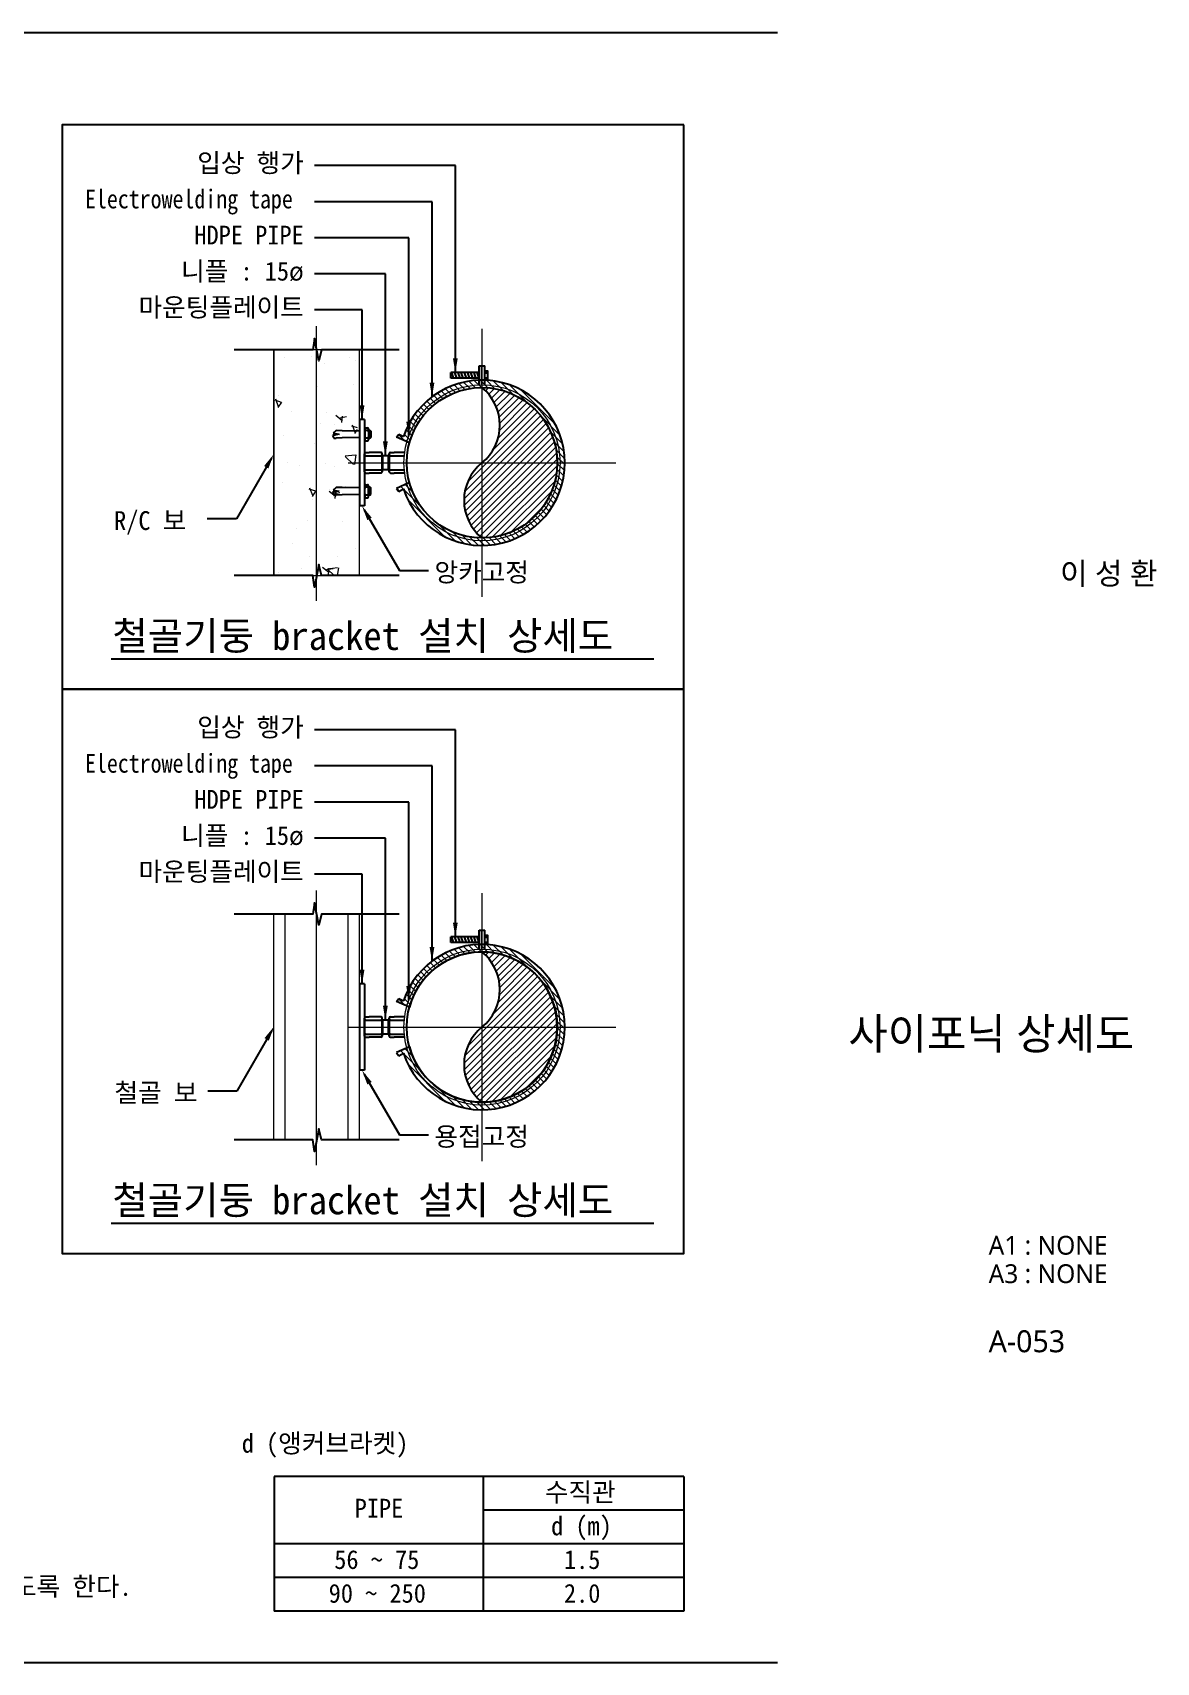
# Model space of a CAD drawing. Header units: millimetres. Extents: x 5104319 to 7084979, y 3076390 to 3633130.
# Drawn here: x 7010151 to 7081862, y 3082790 to 3186830 of the extents above; entities that cross this region are included whole.
import ezdxf
from ezdxf.enums import TextEntityAlignment as Align
from ezdxf.xclip import XClip

# ---------------------------------------------------------------- set-up
doc = ezdxf.new("R2010")
doc.units = ezdxf.units.MM
doc.header["$XCLIPFRAME"] = 2
doc.linetypes.add('CEN', pattern=[8.5, 8, -0.2, 0.1, -0.2])
for name, color, linetype, lineweight in [('A-BORD-TEXT', 3, 'Continuous', 25), ('A-CNTL', 1, 'CEN', 15), ('A-CUTL', 7, 'Continuous', 25), ('A-ELEV-LIN2', 7, 'Continuous', 25), ('A-ELEV-LIN3', 8, 'Continuous', 18), ('A-MKXS-LEAD', 7, 'Continuous', 25), ('A-MKXX-SYMB', 7, 'Continuous', 25), ('A-XXXX-FIN1', 255, 'Continuous', 18), ('A-XXXX-FIN3', 4, 'Continuous', 25), ('A-XXXX-HATC', 8, 'Continuous', 18), ('A-XXXX-NOTE', 3, 'Continuous', 25), ('A-XXXX-TABL', 7, 'Continuous', 25), ('A-XXXX-TXT1', 3, 'Continuous', 25), ('A-XXXX-TXT2', 3, 'Continuous', 25)]:
    doc.layers.add(name, color=color, linetype=linetype, lineweight=lineweight)
doc.layers.add('ARCH', color=8, linetype='Continuous')
doc.layers.add('MAPS', color=7, linetype='Continuous')
doc.styles.add('돋움', font='')
doc.styles.add('돋움체', font='')
doc.styles.add('맑은고딕', font='malgun.ttf')
doc.styles.get('돋움').set_extended_font_data('DotumChe')
doc.styles.get('돋움체').set_extended_font_data('DotumChe')

# ---------------------------------------------------------------- blocks, each defined once
blk = doc.blocks.new('*X75')
at = {"color": 0}
for p, q in [((73734.59, 74971.45), (73733.84, 74972.09)), ((73734.86, 74971.88), (73734.33, 74971.78)), ((73734.57, 74971.23), (73734.64, 74972.01)), ((73725.31, 74970.12), (73724.56, 74969.98)), ((73724.75, 74969.64), (73724.56, 74969.8)), ((73724.73, 74969.41), (73724.8, 74970.19)), ((73730.46, 74970.84), (73730.46, 74970.84)), ((73732.29, 74970.59), (73732.29, 74970.59)), ((73724.91, 74967.26), (73724.91, 74967.26)), ((73725.27, 74969.22), (73725.27, 74969.22)), ((73728.1, 74968.86), (73728.1, 74968.86)), ((73729.42, 74967.45), (73729.42, 74967.45)), ((73729.26, 74967.1), (73729.26, 74967.1)), ((73733.26, 74965.42), (73733.26, 74965.42)), ((73733.62, 74966.94), (73733.62, 74966.94)), ((73728.75, 74963.91), (73728.75, 74963.91)), ((73730.16, 74963.86), (73730.16, 74963.86)), ((73724.98, 74962.23), (73724.98, 74962.23)), ((73730.74, 74962.77), (73729.95, 74963.03)), ((73730.37, 74962.23), (73730.02, 74963.15)), ((73730.33, 74962.12), (73730.77, 74962.77)), ((73733.77, 74962.07), (73733.02, 74962.7)), ((73734.33, 74962.55), (73733.51, 74962.4)), ((73733.6, 74962.96), (73733.6, 74962.96)), ((73733.75, 74961.84), (73733.82, 74962.63)), ((73725.89, 74960.46), (73725.89, 74960.46)), ((73729.18, 74960.64), (73729.18, 74960.64)), ((73730.24, 74960.3), (73730.24, 74960.3)), ((73730.73, 74959.82), (73730.73, 74959.82)), ((73733.91, 74960.47), (73733.91, 74960.47)), ((73734.6, 74960.15), (73734.6, 74960.15)), ((73734.34, 74957.19), (73734.34, 74957.19)), ((73724.68, 74955.25), (73724.68, 74955.25)), ((73725.47, 74954.96), (73724.68, 74955.23)), ((73725.1, 74954.43), (73724.75, 74955.34)), ((73725.11, 74955.82), (73725.11, 74955.82)), ((73729.87, 74956.87), (73729.87, 74956.87)), ((73725.07, 74954.32), (73725.51, 74954.97)), ((73726.72, 74953.86), (73726.72, 74953.86)), ((73731.08, 74953.7), (73731.08, 74953.7)), ((73732.95, 74952.69), (73732.19, 74953.32)), ((73733.51, 74953.17), (73732.69, 74953.02)), ((73732.93, 74952.46), (73733, 74953.24)), ((73730.27, 74952.37), (73730.27, 74952.37)), ((73732.04, 74952.2), (73732.04, 74952.2)), ((73734.86, 74951.81), (73734.16, 74952.04)), ((73734.59, 74951.24), (73734.23, 74952.16)), ((73734.55, 74951.13), (73734.86, 74951.59)), ((73725.76, 74950.86), (73725.76, 74950.86)), ((73729.57, 74949.89), (73729.57, 74949.89)), ((73726.19, 74947.59), (73726.19, 74947.59)), ((73727.65, 74947.14), (73727.65, 74947.14)), ((73730.92, 74947.42), (73730.92, 74947.42)), ((73734.56, 74948.45), (73733.32, 74948.3)), ((73734.38, 74947.27), (73733.32, 74948.29)), ((73734.52, 74947.29), (73734.7, 74948.46)), ((73725.54, 74945.11), (73725.54, 74945.11)), ((73732, 74946.98), (73732, 74946.98)), ((73729.69, 74943.97), (73728.9, 74944.24)), ((73729.32, 74943.44), (73728.97, 74944.35)), ((73729.29, 74943.33), (73729.72, 74943.98)), ((73731.35, 74944.15), (73731.35, 74944.15)), ((73732.13, 74943.31), (73731.37, 74943.94)), ((73732.68, 74943.79), (73731.86, 74943.63)), ((73732.11, 74943.08), (73732.18, 74943.86)), ((73733.35, 74944.57), (73733.35, 74944.57)), ((73729.28, 74942.91), (73729.28, 74942.91)), ((73727.28, 74939.33), (73727.28, 74939.33)), ((73728.63, 74940.35), (73728.63, 74940.35)), ((73732.98, 74940.19), (73732.98, 74940.19)), ((73726.85, 74937.48), (73726.85, 74937.48)), ((73728.98, 74935.93), (73728.98, 74935.93)), ((73732.44, 74935.89), (73732.44, 74935.89)), ((73734.66, 74936.94), (73734.66, 74936.94)), ((73725.11, 74933.9), (73725.11, 74933.9)), ((73727.93, 74934.37), (73727.93, 74934.37)), ((73729.46, 74933.74), (73729.46, 74933.74)), ((73731.3, 74933.93), (73730.55, 74934.56)), ((73731.86, 74934.4), (73731.04, 74934.25)), ((73732.4, 74934.49), (73731.15, 74934.34)), ((73732.21, 74933.31), (73731.15, 74934.33)), ((73731.29, 74933.7), (73731.36, 74934.48)), ((73732.35, 74933.33), (73732.54, 74934.5)), ((73733.91, 74932.98), (73733.12, 74933.25)), ((73733.54, 74932.45), (73733.19, 74933.36)), ((73733.5, 74932.34), (73733.94, 74932.99)), ((73733.82, 74933.58), (73733.82, 74933.58)), ((73728.36, 74931.1), (73728.36, 74931.1)), ((73728.16, 74929.85), (73728.16, 74929.85)), ((73733.09, 74930.93), (73733.09, 74930.93)), ((73726.03, 74927.18), (73726.03, 74927.18)), ((73728.69, 74928.94), (73728.69, 74928.94)), ((73730.38, 74927.02), (73730.38, 74927.02)), ((73733.52, 74927.66), (73733.52, 74927.66)), ((73728.64, 74925.17), (73727.85, 74925.44)), ((73728.27, 74924.64), (73727.92, 74925.55)), ((73728.24, 74924.53), (73728.68, 74925.18)), ((73730.48, 74924.55), (73729.73, 74925.18)), ((73731.04, 74925.02), (73730.22, 74924.87)), ((73730.47, 74924.32), (73730.54, 74925.1)), ((73734.74, 74926.87), (73734.74, 74926.87)), ((73729.45, 74922.84), (73729.45, 74922.84)), ((73729.47, 74922.22), (73729.47, 74922.22))]:
    blk.add_line(p, q, dxfattribs=at)
blk = doc.blocks.new('A$C252D65FD')
at = {"layer": 'MAPS'}
blk.add_solid([(226, 38), (226, -38), (0, 0)], dxfattribs=at)
blk = doc.blocks.new('A$C726F1ADA')
at = {"layer": 'ARCH', "xscale": -1, "rotation": 269.9999746716546}
blk.add_blockref('A$C252D65FD', (0, 0), dxfattribs=at)

msp = doc.modelspace()

# ---------------------------------------------------------------- hatches: boundary and pattern name
at = {"layer": 'A-XXXX-HATC'}
h = msp.add_hatch(dxfattribs=at)
h.set_pattern_fill('ANSI31', color=256, scale=88.001891, angle=-90)
h.set_pattern_definition([(315, (21533480.87, 391275403.92), (197.56987973, 197.56987973), [])])
h.paths.add_polyline_path([(7034196.5, 3158100.3), (7033372, 3157736.2), (7033511.5, 3157540.6), (7033817.9, 3157695.7, 6.15495996), (7033817.4, 3161038.9), (7033514.6, 3161192.2), (7033375.2, 3160996.8), (7034196.1, 3160634.5, -7.44224792)])
h = msp.add_hatch(dxfattribs=at)
h.set_pattern_fill('ANSI31', color=256, scale=88.001891, angle=-90)
h.set_pattern_definition([(315, (21533480.87, 391239380.18), (197.56987973, 197.56987973), [])])
h.paths.add_polyline_path([(7034196.5, 3122076.6), (7033372, 3121712.5), (7033511.5, 3121516.9), (7033817.9, 3121672, 6.15495996), (7033817.4, 3125015.2), (7033514.6, 3125168.5), (7033375.2, 3124973.1), (7034196.1, 3124610.7, -7.44224792)])

# ---------------------------------------------------------------- linework, layer by layer
at = {"layer": 'A-CNTL'}
for p, q in [((7028276.7, 3150546), (7028276.7, 3168083.8)), ((7038826.2, 3167916.8), (7038826.2, 3150819.3)), ((7030277.4, 3159368), (7047375, 3159368)), ((7028276.7, 3114522.2), (7028276.7, 3132060)), ((7038826.2, 3131893.1), (7038826.2, 3114795.5)), ((7030277.4, 3123344.3), (7047375, 3123344.3))]:
    msp.add_line(p, q, dxfattribs=at)
at = {"layer": 'A-CUTL'}
for points in [[(7033538.7, 3166571.4), (7028590.7, 3166571.4), (7028414.1, 3165867.2), (7028139.4, 3167299.6), (7028041.3, 3166571.4), (7023014.8, 3166571.4)], [(7033538.7, 3152164.7), (7028590.7, 3152164.7), (7028414.1, 3152868.9), (7028139.4, 3151436.5), (7028041.3, 3152164.7), (7023014.8, 3152164.7)], [(7033538.7, 3130547.7), (7028590.7, 3130547.7), (7028414.1, 3129843.5), (7028139.4, 3131275.9), (7028041.3, 3130547.7), (7023014.8, 3130547.7)], [(7033538.7, 3116140.8), (7028590.7, 3116140.8), (7028414.1, 3116845.1), (7028139.4, 3115412.7), (7028041.3, 3116140.8), (7023014.8, 3116140.8)]]:
    msp.add_lwpolyline(points, dxfattribs=at)
at = {"layer": 'A-ELEV-LIN2'}
for p, q in [((7038646.2, 3165128.2), (7036846.1, 3165128.2)), ((7036846.1, 3164768.2), (7036846.1, 3165128.2)), ((7037016.7, 3164768.2), (7036895.8, 3165128.2)), ((7037220.4, 3164768.2), (7037099.4, 3165128.2)), ((7037424.1, 3164768.2), (7037303.1, 3165128.2)), ((7037627.7, 3164768.2), (7037506.8, 3165128.2)), ((7037831.4, 3164768.2), (7037710.5, 3165128.2)), ((7038035.1, 3164768.2), (7037914.2, 3165128.2)), ((7038238.8, 3164768.2), (7038117.9, 3165128.2)), ((7038442.5, 3164768.2), (7038321.6, 3165128.2)), ((7038646.2, 3164768.2), (7038525.2, 3165128.2)), ((7038646.2, 3164348.2), (7038646.2, 3165548.2)), ((7038646.2, 3165548.2), (7039006.2, 3165548.2)), ((7038826.2, 3164348.2), (7038826.2, 3165548.2)), ((7039006.2, 3164348.2), (7039006.2, 3165548.2)), ((7039006.2, 3165107.1), (7039186.2, 3165107.1)), ((7038646.2, 3164768.2), (7036846.1, 3164768.2)), ((7038833.1, 3164162.5), (7038838.8, 3164168.1)), ((7039006.2, 3164789.2), (7039186.2, 3164789.2)), ((7031328.4, 3162122.8), (7031015.1, 3162122.8)), ((7031015.1, 3162122.8), (7031015.1, 3156613.3)), ((7031328.4, 3162122.8), (7031328.4, 3156613.3)), ((7029705.4, 3161186.7), (7029288.1, 3161113.1)), ((7029288.1, 3161113.1), (7029369.5, 3160938.6)), ((7029511.9, 3161431.3), (7029333, 3161252.4)), ((7029333, 3161252.4), (7029705.4, 3161186.7)), ((7029369.5, 3160938.6), (7029511.9, 3160938.6)), ((7029903.4, 3161415.9), (7029511.9, 3161431.3)), ((7029903.4, 3160953.9), (7029511.9, 3160938.6)), ((7031015.1, 3161393.8), (7029903.4, 3161415.9)), ((7031015.1, 3160976.1), (7029903.4, 3160953.9)), ((7031347.7, 3161433.7), (7031328.4, 3161433.7)), ((7031347.7, 3161393.8), (7031328.4, 3161393.8)), ((7031347.7, 3160972.4), (7031328.4, 3160972.4)), ((7031347.7, 3160932.5), (7031328.4, 3160932.5)), ((7031347.7, 3161433.7), (7031347.7, 3161538.9)), ((7031576.6, 3161433.7), (7031347.7, 3161433.7)), ((7031347.7, 3161433.7), (7031347.7, 3160932.5)), ((7031576.6, 3160932.5), (7031347.7, 3160932.5)), ((7031347.7, 3160932.5), (7031347.7, 3160827.2)), ((7031410.3, 3161601.6), (7031513.9, 3161601.6)), ((7031410.3, 3160764.6), (7031513.9, 3160764.6)), ((7031576.6, 3161538.9), (7031576.6, 3161433.7)), ((7031681.5, 3161433.7), (7031576.6, 3161433.7)), ((7031576.6, 3161433.7), (7031576.6, 3160932.5)), ((7031741.6, 3161393.8), (7031576.6, 3161393.8)), ((7031741.6, 3160972.4), (7031576.6, 3160972.4)), ((7031681.5, 3160932.5), (7031576.6, 3160932.5)), ((7031576.6, 3160932.5), (7031576.6, 3160827.2)), ((7031681.5, 3161433.7), (7031741.6, 3161393.8)), ((7031681.5, 3161433.7), (7031681.5, 3160932.5)), ((7031681.5, 3160932.5), (7031741.6, 3160972.4)), ((7031741.6, 3161393.8), (7031741.6, 3160972.4)), ((7031328.4, 3159818.1), (7031328.4, 3159944.4)), ((7031328.4, 3158803.3), (7031328.4, 3159932.8)), ((7031328.4, 3158918), (7031328.4, 3159818.1)), ((7031403.6, 3160019.5), (7031636.1, 3160019.5)), ((7031403.7, 3159818.3), (7032386.8, 3159818.3)), ((7032386.9, 3160019.5), (7031636.1, 3160019.5)), ((7032462.1, 3159818.1), (7032462.1, 3159944.4)), ((7032462.1, 3159743.2), (7032484.4, 3159818.4)), ((7032462.1, 3158918), (7032462.1, 3159818.1)), ((7032484.4, 3159818.4), (7032484.4, 3158918.3)), ((7032836.4, 3159818.4), (7032484.4, 3159818.4)), ((7032836.4, 3159818.4), (7032836.4, 3158918.3)), ((7032837, 3159818.5), (7032849.2, 3159757.7)), ((7032868.1, 3159757.7), (7032907.5, 3159818.4)), ((7032907.5, 3159818.1), (7032907.5, 3159944.4)), ((7032907.5, 3158803.3), (7032907.5, 3159932.8)), ((7032907.5, 3159818.4), (7032907.5, 3158918.3)), ((7032907.5, 3158918), (7032907.5, 3159818.1)), ((7032982.7, 3160019.5), (7033215.2, 3160019.5)), ((7032982.8, 3159818.3), (7033866.5, 3159818.3)), ((7033888.9, 3160019.5), (7033215.2, 3160019.5)), ((7031328.4, 3158791.7), (7031328.4, 3158918)), ((7031403.6, 3158716.6), (7031636.1, 3158716.6)), ((7031403.7, 3158917.8), (7032386.8, 3158917.8)), ((7032386.9, 3158716.6), (7031636.1, 3158716.6)), ((7032462.1, 3159503.9), (7032462.1, 3158903.6)), ((7032462.1, 3158993.5), (7032484.4, 3158918.3)), ((7032462.1, 3158918), (7032462.1, 3158791.7)), ((7032836.4, 3158918.3), (7032484.4, 3158918.3)), ((7032836.4, 3158918.3), (7032849.2, 3158979)), ((7032868.1, 3158979), (7032907.5, 3158918.3)), ((7032907.5, 3158791.7), (7032907.5, 3158918)), ((7032982.7, 3158716.6), (7033215.2, 3158716.6)), ((7032982.8, 3158917.8), (7033866.5, 3158917.8)), ((7033888.9, 3158716.6), (7033215.2, 3158716.6)), ((7029511.9, 3157801.2), (7029333, 3157622.3)), ((7029333, 3157622.3), (7029705.4, 3157556.6)), ((7029903.4, 3157785.9), (7029511.9, 3157801.2)), ((7031015.1, 3157763.7), (7029903.4, 3157785.9)), ((7031347.7, 3157803.6), (7031328.4, 3157803.6)), ((7031347.7, 3157763.7), (7031328.4, 3157763.7)), ((7031347.7, 3157803.6), (7031347.7, 3157908.9)), ((7031347.7, 3157302.4), (7031347.7, 3157803.6)), ((7031576.6, 3157803.6), (7031347.7, 3157803.6)), ((7031410.3, 3157971.5), (7031513.9, 3157971.5)), ((7031576.6, 3157803.6), (7031576.6, 3157908.9)), ((7031576.6, 3157302.4), (7031576.6, 3157803.6)), ((7031681.5, 3157803.6), (7031576.6, 3157803.6)), ((7031741.6, 3157763.7), (7031576.6, 3157763.7)), ((7031681.5, 3157302.4), (7031681.5, 3157803.6)), ((7031681.5, 3157803.6), (7031741.6, 3157763.7)), ((7031741.6, 3157342.3), (7031741.6, 3157763.7)), ((7029705.4, 3157556.6), (7029288.1, 3157483.1)), ((7029288.1, 3157483.1), (7029369.5, 3157308.5)), ((7029369.5, 3157308.5), (7029511.9, 3157308.5)), ((7029903.4, 3157323.9), (7029511.9, 3157308.5)), ((7031015.1, 3157346), (7029903.4, 3157323.9)), ((7031328.4, 3156613.3), (7031015.1, 3156613.3)), ((7031347.7, 3157342.3), (7031328.4, 3157342.3)), ((7031347.7, 3157302.4), (7031328.4, 3157302.4)), ((7031347.7, 3157302.4), (7031347.7, 3157197.2)), ((7031576.6, 3157302.4), (7031347.7, 3157302.4)), ((7031410.3, 3157134.5), (7031513.9, 3157134.5)), ((7031741.6, 3157342.3), (7031576.6, 3157342.3)), ((7031576.6, 3157197.2), (7031576.6, 3157302.4)), ((7031681.5, 3157302.4), (7031576.6, 3157302.4)), ((7031681.5, 3157302.4), (7031741.6, 3157342.3)), ((7038646.2, 3128324.4), (7038646.2, 3129524.4)), ((7038646.2, 3129524.4), (7039006.2, 3129524.4)), ((7038826.2, 3128324.4), (7038826.2, 3129524.4)), ((7039006.2, 3128324.4), (7039006.2, 3129524.4)), ((7038646.2, 3129104.4), (7036846.1, 3129104.4)), ((7036846.1, 3128744.4), (7036846.1, 3129104.4)), ((7038646.2, 3128744.4), (7036846.1, 3128744.4)), ((7037016.7, 3128744.4), (7036895.8, 3129104.4)), ((7037220.4, 3128744.4), (7037099.4, 3129104.4)), ((7037424.1, 3128744.4), (7037303.1, 3129104.4)), ((7037627.7, 3128744.4), (7037506.8, 3129104.4)), ((7037831.4, 3128744.4), (7037710.5, 3129104.4)), ((7038035.1, 3128744.4), (7037914.2, 3129104.4)), ((7038238.8, 3128744.4), (7038117.9, 3129104.4)), ((7038442.5, 3128744.4), (7038321.6, 3129104.4)), ((7038646.2, 3128744.4), (7038525.2, 3129104.4)), ((7039006.2, 3129083.4), (7039186.2, 3129083.4)), ((7039006.2, 3128765.5), (7039186.2, 3128765.5)), ((7038833.1, 3128138.8), (7038838.8, 3128144.4)), ((7031328.4, 3126099), (7031015.1, 3126099)), ((7031015.1, 3126099), (7031015.1, 3120589.6)), ((7031328.4, 3126099), (7031328.4, 3120589.6)), ((7031328.4, 3123794.3), (7031328.4, 3123920.6)), ((7031328.4, 3122779.5), (7031328.4, 3123909.1)), ((7031328.4, 3122894.3), (7031328.4, 3123794.3)), ((7031403.6, 3123995.8), (7031636.1, 3123995.8)), ((7031403.7, 3123794.5), (7032386.8, 3123794.5)), ((7032386.9, 3123995.8), (7031636.1, 3123995.8)), ((7032462.1, 3123794.3), (7032462.1, 3123920.6)), ((7032462.1, 3123719.4), (7032484.4, 3123794.6)), ((7032462.1, 3122894.3), (7032462.1, 3123794.3)), ((7032462.1, 3123480.2), (7032462.1, 3122879.8)), ((7032484.4, 3123794.6), (7032484.4, 3122894.6)), ((7032836.4, 3123794.6), (7032484.4, 3123794.6)), ((7032836.4, 3123794.6), (7032836.4, 3122894.6)), ((7032837, 3123794.7), (7032849.2, 3123734)), ((7032868.1, 3123734), (7032907.5, 3123794.6)), ((7032907.5, 3123794.3), (7032907.5, 3123920.6)), ((7032907.5, 3122779.5), (7032907.5, 3123909.1)), ((7032907.5, 3123794.6), (7032907.5, 3122894.6)), ((7032907.5, 3122894.3), (7032907.5, 3123794.3)), ((7032982.7, 3123995.8), (7033215.2, 3123995.8)), ((7032982.8, 3123794.5), (7033866.5, 3123794.5)), ((7033888.9, 3123995.8), (7033215.2, 3123995.8)), ((7031328.4, 3122768), (7031328.4, 3122894.3)), ((7031403.6, 3122692.8), (7031636.1, 3122692.8)), ((7031403.7, 3122894.1), (7032386.8, 3122894.1)), ((7032386.9, 3122692.8), (7031636.1, 3122692.8)), ((7032462.1, 3122969.8), (7032484.4, 3122894.6)), ((7032462.1, 3122894.3), (7032462.1, 3122768)), ((7032836.4, 3122894.6), (7032484.4, 3122894.6)), ((7032836.4, 3122894.6), (7032849.2, 3122955.2)), ((7032868.1, 3122955.2), (7032907.5, 3122894.6)), ((7032907.5, 3122768), (7032907.5, 3122894.3)), ((7032982.7, 3122692.8), (7033215.2, 3122692.8)), ((7032982.8, 3122894.1), (7033866.5, 3122894.1)), ((7033888.9, 3122692.8), (7033215.2, 3122692.8)), ((7031328.4, 3120589.6), (7031015.1, 3120589.6))]:
    msp.add_line(p, q, dxfattribs=at)
for points in [[(7039006.2, 3164648.2), (7039006.2, 3165248.2), (7039186.2, 3165248.2), (7039186.2, 3164648.2)], [(7039006.2, 3128624.4), (7039006.2, 3129224.4), (7039186.2, 3129224.4), (7039186.2, 3128624.4)]]:
    msp.add_lwpolyline(points, close=True, dxfattribs=at)
for points in [[(7029466.1, 3161234.1, 0), (7029466.1, 3161234.1, 0), (7029466.1, 3161234.1, 0), (7029466.1, 3161234.1, 0), (7029466.1, 3161234.1, 0), (7029466.1, 3161234.1, 0), (7029466.1, 3161234.1, 0), (7029466.1, 3161234.1, 0), (7029445.9, 3161234.1, 0), (7029445.9, 3161234.1, 0), (7029445.9, 3161234.1, 0), (7029445.9, 3161234.1, 0), (7029445.9, 3161234.1, 0), (7029445.9, 3161234.1, 0), (7029445.9, 3161234.1, 0), (7029445.9, 3161234.1, 0), (7029445.9, 3161234.1, 0), (7029445.9, 3161234.1, 0), (7029445.9, 3161234.1, 0), (7029445.9, 3161234.1, 0), (7029445.9, 3161234.1, 0), (7029445.9, 3161234.1, 0), (7029445.9, 3161234.1, 0), (7029445.9, 3161234.1, 0), (7029445.9, 3161234.1, 0), (7029445.9, 3161234.1, 0), (7029445.9, 3161234.1, 0), (7029445.9, 3161234.1, 0), (7029445.9, 3161234.1, 0), (7029445.9, 3161234.1, 0), (7029445.9, 3161234.1, 0), (7029445.9, 3161234.1, 0), (7029445.9, 3161234.1, 0), (7029445.9, 3161234.1, 0), (7029425.6, 3161234.1, 0), (7029425.6, 3161234.1, 0), (7029425.6, 3161234.1, 0), (7029425.6, 3161234.1, 0), (7029425.6, 3161234.1, 0), (7029425.6, 3161234.1, 0), (7029425.6, 3161234.1, 0), (7029425.6, 3161234.1, 0), (7029425.6, 3161234.1, 0), (7029425.6, 3161234.1, 0), (7029425.6, 3161234.1, 0), (7029425.6, 3161213.9, 0), (7029425.6, 3161213.9, 0), (7029425.6, 3161213.9, 0), (7029425.6, 3161213.9, 0), (7029425.6, 3161213.9, 0), (7029425.6, 3161213.9, 0), (7029425.6, 3161213.9, 0), (7029425.6, 3161213.9, 0), (7029425.6, 3161213.9, 0), (7029425.6, 3161213.9, 0), (7029425.6, 3161213.9, 0), (7029425.6, 3161213.9, 0), (7029425.6, 3161213.9, 0), (7029425.6, 3161213.9, 0), (7029425.6, 3161213.9, 0), (7029425.6, 3161213.9, 0), (7029425.6, 3161213.9, 0), (7029425.6, 3161213.9, 0), (7029425.6, 3161213.9, 0), (7029425.6, 3161213.9, 0), (7029425.6, 3161213.9, 0), (7029425.6, 3161213.9, 0), (7029425.6, 3161213.9, 0), (7029425.6, 3161213.9, 0), (7029425.6, 3161213.9, 0), (7029405.3, 3161213.9, 0), (7029405.3, 3161213.9, 0), (7029405.3, 3161213.9, 0), (7029405.3, 3161213.9, 0), (7029405.3, 3161213.9, 0), (7029405.3, 3161213.9, 0), (7029405.3, 3161193.6, 0), (7029405.3, 3161193.6, 0), (7029405.3, 3161193.6, 0), (7029405.3, 3161193.6, 0), (7029405.3, 3161193.6, 0), (7029405.3, 3161193.6, 0), (7029405.3, 3161193.6, 0), (7029405.3, 3161193.6, 0), (7029405.3, 3161193.6, 0), (7029405.3, 3161193.6, 0), (7029405.3, 3161193.6, 0), (7029405.3, 3161193.6, 0), (7029405.3, 3161193.6, 0), (7029405.3, 3161193.6, 0), (7029405.3, 3161193.6, 0), (7029405.3, 3161193.6, 0), (7029405.3, 3161193.6, 0), (7029405.3, 3161193.6, 0), (7029405.3, 3161193.6, 0), (7029405.3, 3161193.6, 0), (7029405.3, 3161193.6, 0), (7029405.3, 3161193.6, 0), (7029405.3, 3161193.6, 0), (7029405.3, 3161193.6, 0), (7029405.3, 3161173.3, 0), (7029405.3, 3161173.3, 0), (7029405.3, 3161173.3, 0), (7029405.3, 3161173.3, 0), (7029405.3, 3161173.3, 0), (7029405.3, 3161173.3, 0), (7029405.3, 3161173.3, 0), (7029405.3, 3161173.3, 0), (7029405.3, 3161173.3, 0), (7029405.3, 3161173.3, 0), (7029405.3, 3161173.3, 0), (7029405.3, 3161173.3, 0), (7029405.3, 3161173.3, 0), (7029405.3, 3161173.3, 0), (7029405.3, 3161173.3, 0), (7029405.3, 3161173.3, 0), (7029405.3, 3161173.3, 0), (7029405.3, 3161173.3, 0), (7029405.3, 3161173.3, 0), (7029425.6, 3161173.3, 0), (7029425.6, 3161173.3, 0), (7029425.6, 3161173.3, 0), (7029425.6, 3161173.3, 0), (7029425.6, 3161173.3, 0), (7029425.6, 3161173.3, 0), (7029425.6, 3161153, 0), (7029425.6, 3161153, 0), (7029425.6, 3161153, 0), (7029425.6, 3161153, 0), (7029425.6, 3161153, 0), (7029425.6, 3161153, 0), (7029425.6, 3161153, 0), (7029425.6, 3161153, 0), (7029425.6, 3161153, 0), (7029425.6, 3161153, 0), (7029425.6, 3161153, 0), (7029425.6, 3161153, 0), (7029425.6, 3161153, 0), (7029425.6, 3161153, 0), (7029425.6, 3161153, 0), (7029425.6, 3161153, 0), (7029425.6, 3161153, 0), (7029425.6, 3161153, 0), (7029425.6, 3161153, 0), (7029425.6, 3161153, 0), (7029425.6, 3161153, 0), (7029425.6, 3161153, 0), (7029425.6, 3161153, 0), (7029425.6, 3161153, 0), (7029425.6, 3161153, 0), (7029425.6, 3161153, 0), (7029425.6, 3161153, 0), (7029425.6, 3161153, 0), (7029425.6, 3161153, 0), (7029445.9, 3161153, 0), (7029445.9, 3161153, 0), (7029445.9, 3161153, 0), (7029445.9, 3161153, 0), (7029445.9, 3161153, 0), (7029445.9, 3161153, 0), (7029445.9, 3161153, 0), (7029445.9, 3161153, 0), (7029445.9, 3161153, 0), (7029445.9, 3161153, 0), (7029445.9, 3161153, 0), (7029445.9, 3161153, 0), (7029445.9, 3161153, 0), (7029445.9, 3161153, 0), (7029445.9, 3161153, 0), (7029445.9, 3161153, 0), (7029445.9, 3161153, 0), (7029445.9, 3161153, 0), (7029445.9, 3161153, 0), (7029445.9, 3161153, 0), (7029445.9, 3161153, 0), (7029445.9, 3161153, 0), (7029445.9, 3161153, 0), (7029445.9, 3161153, 0), (7029445.9, 3161153, 0), (7029445.9, 3161153, 0), (7029466.1, 3161153, 0), (7029466.1, 3161153, 0), (7029466.1, 3161153, 0), (7029466.1, 3161153, 0), (7029466.1, 3161153, 0), (7029466.1, 3161153, 0), (7029466.1, 3161153, 0), (7029466.1, 3161153, 0), (7029466.1, 3161153, 0), (7029466.1, 3161153, 0), (7029466.1, 3161153, 0), (7029466.1, 3161153, 0)], [(7029466.1, 3157593.8, 0), (7029466.1, 3157593.8, 0), (7029466.1, 3157593.8, 0), (7029466.1, 3157593.8, 0), (7029466.1, 3157593.8, 0), (7029466.1, 3157593.8, 0), (7029466.1, 3157593.8, 0), (7029466.1, 3157593.8, 0), (7029445.9, 3157593.8, 0), (7029445.9, 3157593.8, 0), (7029445.9, 3157593.8, 0), (7029445.9, 3157593.8, 0), (7029445.9, 3157593.8, 0), (7029445.9, 3157593.8, 0), (7029445.9, 3157593.8, 0), (7029445.9, 3157593.8, 0), (7029445.9, 3157593.8, 0), (7029445.9, 3157593.8, 0), (7029445.9, 3157593.8, 0), (7029445.9, 3157593.8, 0), (7029445.9, 3157593.8, 0), (7029445.9, 3157593.8, 0), (7029445.9, 3157593.8, 0), (7029445.9, 3157593.8, 0), (7029445.9, 3157593.8, 0), (7029445.9, 3157593.8, 0), (7029445.9, 3157593.8, 0), (7029445.9, 3157593.8, 0), (7029445.9, 3157593.8, 0), (7029445.9, 3157593.8, 0), (7029445.9, 3157593.8, 0), (7029445.9, 3157593.8, 0), (7029445.9, 3157593.8, 0), (7029445.9, 3157593.8, 0), (7029425.6, 3157593.8, 0), (7029425.6, 3157593.8, 0), (7029425.6, 3157593.8, 0), (7029425.6, 3157593.8, 0), (7029425.6, 3157593.8, 0), (7029425.6, 3157593.8, 0), (7029425.6, 3157593.8, 0), (7029425.6, 3157593.8, 0), (7029425.6, 3157593.8, 0), (7029425.6, 3157593.8, 0), (7029425.6, 3157593.8, 0), (7029425.6, 3157593.8, 0), (7029425.6, 3157593.8, 0), (7029425.6, 3157593.8, 0), (7029425.6, 3157593.8, 0), (7029425.6, 3157593.8, 0), (7029425.6, 3157593.8, 0), (7029425.6, 3157593.8, 0), (7029425.6, 3157593.8, 0), (7029425.6, 3157593.8, 0), (7029425.6, 3157593.8, 0), (7029425.6, 3157593.8, 0), (7029425.6, 3157593.8, 0), (7029425.6, 3157593.8, 0), (7029425.6, 3157593.8, 0), (7029425.6, 3157593.8, 0), (7029425.6, 3157593.8, 0), (7029425.6, 3157593.8, 0), (7029425.6, 3157593.8, 0), (7029425.6, 3157573.5, 0), (7029425.6, 3157573.5, 0), (7029425.6, 3157573.5, 0), (7029425.6, 3157573.5, 0), (7029425.6, 3157573.5, 0), (7029425.6, 3157573.5, 0), (7029425.6, 3157573.5, 0), (7029405.3, 3157573.5, 0), (7029405.3, 3157573.5, 0), (7029405.3, 3157573.5, 0), (7029405.3, 3157573.5, 0), (7029405.3, 3157573.5, 0), (7029405.3, 3157573.5, 0), (7029405.3, 3157573.5, 0), (7029405.3, 3157573.5, 0), (7029405.3, 3157573.5, 0), (7029405.3, 3157573.5, 0), (7029405.3, 3157573.5, 0), (7029405.3, 3157573.5, 0), (7029405.3, 3157573.5, 0), (7029405.3, 3157573.5, 0), (7029405.3, 3157573.5, 0), (7029405.3, 3157573.5, 0), (7029405.3, 3157573.5, 0), (7029405.3, 3157573.5, 0), (7029405.3, 3157553.2, 0), (7029405.3, 3157553.2, 0), (7029405.3, 3157553.2, 0), (7029405.3, 3157553.2, 0), (7029405.3, 3157553.2, 0), (7029405.3, 3157553.2, 0), (7029405.3, 3157553.2, 0), (7029405.3, 3157553.2, 0), (7029405.3, 3157553.2, 0), (7029405.3, 3157553.2, 0), (7029405.3, 3157553.2, 0), (7029405.3, 3157553.2, 0), (7029405.3, 3157553.2, 0), (7029405.3, 3157553.2, 0), (7029405.3, 3157553.2, 0), (7029405.3, 3157553.2, 0), (7029405.3, 3157553.2, 0), (7029405.3, 3157553.2, 0), (7029405.3, 3157553.2, 0), (7029405.3, 3157553.2, 0), (7029405.3, 3157553.2, 0), (7029405.3, 3157553.2, 0), (7029405.3, 3157553.2, 0), (7029405.3, 3157553.2, 0), (7029405.3, 3157532.9, 0), (7029405.3, 3157532.9, 0), (7029405.3, 3157532.9, 0), (7029405.3, 3157532.9, 0), (7029405.3, 3157532.9, 0), (7029405.3, 3157532.9, 0), (7029405.3, 3157532.9, 0), (7029425.6, 3157532.9, 0), (7029425.6, 3157532.9, 0), (7029425.6, 3157532.9, 0), (7029425.6, 3157532.9, 0), (7029425.6, 3157532.9, 0), (7029425.6, 3157532.9, 0), (7029425.6, 3157532.9, 0), (7029425.6, 3157532.9, 0), (7029425.6, 3157532.9, 0), (7029425.6, 3157532.9, 0), (7029425.6, 3157532.9, 0), (7029425.6, 3157532.9, 0), (7029425.6, 3157532.9, 0), (7029425.6, 3157532.9, 0), (7029425.6, 3157532.9, 0), (7029425.6, 3157532.9, 0), (7029425.6, 3157532.9, 0), (7029425.6, 3157532.9, 0), (7029425.6, 3157532.9, 0), (7029425.6, 3157532.9, 0), (7029425.6, 3157532.9, 0), (7029425.6, 3157532.9, 0), (7029425.6, 3157532.9, 0), (7029425.6, 3157532.9, 0), (7029425.6, 3157512.7, 0), (7029425.6, 3157512.7, 0), (7029425.6, 3157512.7, 0), (7029425.6, 3157512.7, 0), (7029425.6, 3157512.7, 0), (7029425.6, 3157512.7, 0), (7029425.6, 3157512.7, 0), (7029425.6, 3157512.7, 0), (7029425.6, 3157512.7, 0), (7029425.6, 3157512.7, 0), (7029425.6, 3157512.7, 0), (7029445.9, 3157512.7, 0), (7029445.9, 3157512.7, 0), (7029445.9, 3157512.7, 0), (7029445.9, 3157512.7, 0), (7029445.9, 3157512.7, 0), (7029445.9, 3157512.7, 0), (7029445.9, 3157512.7, 0), (7029445.9, 3157512.7, 0), (7029445.9, 3157512.7, 0), (7029445.9, 3157512.7, 0), (7029445.9, 3157512.7, 0), (7029445.9, 3157512.7, 0), (7029445.9, 3157512.7, 0), (7029445.9, 3157512.7, 0), (7029445.9, 3157512.7, 0), (7029445.9, 3157512.7, 0), (7029445.9, 3157512.7, 0), (7029445.9, 3157512.7, 0), (7029445.9, 3157512.7, 0), (7029445.9, 3157512.7, 0), (7029445.9, 3157512.7, 0), (7029445.9, 3157512.7, 0), (7029445.9, 3157512.7, 0), (7029445.9, 3157512.7, 0), (7029445.9, 3157512.7, 0), (7029445.9, 3157512.7, 0), (7029466.1, 3157512.7, 0), (7029466.1, 3157512.7, 0), (7029466.1, 3157512.7, 0), (7029466.1, 3157512.7, 0), (7029466.1, 3157512.7, 0), (7029466.1, 3157512.7, 0), (7029466.1, 3157512.7, 0), (7029466.1, 3157512.7, 0), (7029466.1, 3157512.7, 0), (7029466.1, 3157512.7, 0), (7029466.1, 3157512.7, 0), (7029466.1, 3157512.7, 0)]]:
    msp.add_polyline3d(points, dxfattribs=at)
for centre, radius, start, end in [((7031410.3, 3161538.9), 62.6, 90, 180), ((7031410.3, 3161496.1), 62.6, 180.061909, 270.061908), ((7031410.3, 3161371.2), 62.6, 89.938092, 179.938091), ((7031410.3, 3160995), 62.6, 180.061909, 270.061908), ((7031410.3, 3160870), 62.6, 89.938092, 179.938091), ((7031410.3, 3160827.2), 62.6, 180, 270), ((7031513.9, 3161538.9), 62.6, 0, 90), ((7031513.9, 3161496.1), 62.6, 269.938092, 359.938091), ((7031513.9, 3161371.2), 62.6, 0.061909, 90.061908), ((7031513.9, 3160995), 62.6, 269.938092, 359.938091), ((7031513.9, 3160870), 62.6, 0.061909, 90.061908), ((7031513.9, 3160827.2), 62.6, 270, 0), ((7031403.6, 3159944.4), 75.2, 90, 180), ((7031403.6, 3159893), 75.2, 180.061909, 270.061908), ((7031403.6, 3159743.1), 75.2, 89.938092, 179.938091), ((7032386.9, 3159893), 75.2, 269.938092, 359.938091), ((7032386.9, 3159743.1), 75.2, 0.061909, 90.061908), ((7032386.9, 3159944.4), 75.2, 0, 90), ((7032858.7, 3159763.9), 11.3, 213.023873, 326.976127), ((7032982.7, 3159944.4), 75.2, 90, 180), ((7032982.7, 3159893), 75.2, 180.061909, 270.061908), ((7032982.7, 3159743.1), 75.2, 89.938092, 179.938091), ((7031403.6, 3158993), 75.2, 180.061909, 270.061908), ((7031403.6, 3158843.1), 75.2, 89.938092, 179.938091), ((7031403.6, 3158791.7), 75.2, 180, 270), ((7032386.9, 3158993), 75.2, 269.938092, 359.938091), ((7032386.9, 3158843.1), 75.2, 0.061909, 90.061908), ((7032386.9, 3158791.7), 75.2, 270, 0), ((7032858.7, 3158972.8), 11.3, 33.023873, 146.976127), ((7032982.7, 3158791.7), 75.2, 180, 270), ((7032982.7, 3158993), 75.2, 180.061909, 270.061908), ((7032982.7, 3158843.1), 75.2, 89.938092, 179.938091), ((7031410.3, 3157908.9), 62.6, 90, 180), ((7031410.3, 3157866.1), 62.6, 180.061909, 270.061908), ((7031410.3, 3157741.1), 62.6, 89.938092, 179.938091), ((7031513.9, 3157908.9), 62.6, 0, 90), ((7031513.9, 3157866.1), 62.6, 269.938092, 359.938091), ((7031513.9, 3157741.1), 62.6, 0.061909, 90.061908), ((7031410.3, 3157364.9), 62.6, 180.061909, 270.061908), ((7031410.3, 3157240), 62.6, 89.938092, 179.938091), ((7031410.3, 3157197.2), 62.6, 180, 270), ((7031513.9, 3157364.9), 62.6, 269.938092, 359.938091), ((7031513.9, 3157240), 62.6, 0.061909, 90.061908), ((7031513.9, 3157197.2), 62.6, 270, 0), ((7031403.6, 3123920.6), 75.2, 90, 180), ((7031403.6, 3123869.3), 75.2, 180.061909, 270.061908), ((7031403.6, 3123719.4), 75.2, 89.938092, 179.938091), ((7032386.9, 3123869.3), 75.2, 269.938092, 359.938091), ((7032386.9, 3123719.4), 75.2, 0.061909, 90.061908), ((7032386.9, 3123920.6), 75.2, 0, 90), ((7032858.7, 3123740.1), 11.3, 213.023873, 326.976127), ((7032982.7, 3123920.6), 75.2, 90, 180), ((7032982.7, 3123869.3), 75.2, 180.061909, 270.061908), ((7032982.7, 3123719.4), 75.2, 89.938092, 179.938091), ((7031403.6, 3122969.3), 75.2, 180.061909, 270.061908), ((7031403.6, 3122819.3), 75.2, 89.938092, 179.938091), ((7031403.6, 3122768), 75.2, 180, 270), ((7032386.9, 3122969.3), 75.2, 269.938092, 359.938091), ((7032386.9, 3122819.3), 75.2, 0.061909, 90.061908), ((7032386.9, 3122768), 75.2, 270, 0), ((7032858.7, 3122949.1), 11.3, 33.023873, 146.976127), ((7032982.7, 3122768), 75.2, 180, 270), ((7032982.7, 3122969.3), 75.2, 180.061909, 270.061908), ((7032982.7, 3122819.3), 75.2, 89.938092, 179.938091)]:
    msp.add_arc(centre, radius, start, end, dxfattribs=at)
at = {"layer": 'A-ELEV-LIN3'}
for p, q in [((7025538.3, 3152164.7), (7025538.3, 3166571.4)), ((7031015.1, 3152164.7), (7031015.1, 3166571.4)), ((7025538.3, 3116140.9), (7025538.3, 3130547.7)), ((7026258.4, 3116140.9), (7026258.4, 3130547.7)), ((7030295.1, 3116140.9), (7030295.1, 3130547.7)), ((7031015.1, 3116140.9), (7031015.1, 3130547.7))]:
    msp.add_line(p, q, dxfattribs=at)
at = {"layer": 'A-MKXS-LEAD'}
for p, q in [((7037126.2, 3178341.2), (7028148, 3178341.2)), ((7037126.2, 3165128.2), (7037126.2, 3178341.2)), ((7035637.6, 3176036.8), (7028148, 3176036.8)), ((7035637.6, 3163576.7), (7035637.6, 3176036.8)), ((7034149, 3173732.5), (7028148, 3173732.5)), ((7034149, 3161078.4), (7034149, 3173732.5)), ((7032660.4, 3171428.1), (7028148, 3171428.1)), ((7032660.4, 3159818.4), (7032660.4, 3171428.1)), ((7031171.8, 3169123.7), (7028148, 3169123.7)), ((7031171.8, 3162122.8), (7031171.8, 3169123.7)), ((7025392.9, 3159660.3), (7023154, 3155782.4)), ((7023154, 3155782.4), (7021297.9, 3155782.4)), ((7031317.2, 3156361.4), (7033556.1, 3152483.5)), ((7033556.1, 3152483.5), (7035412.2, 3152483.5)), ((7037126.2, 3142317.5), (7028148, 3142317.5)), ((7037126.2, 3129104.4), (7037126.2, 3142317.5)), ((7035637.6, 3140013.1), (7028148, 3140013.1)), ((7035637.6, 3127552.9), (7035637.6, 3140013.1)), ((7034149, 3137708.7), (7028148, 3137708.7)), ((7034149, 3125054.6), (7034149, 3137708.7)), ((7032660.4, 3135404.4), (7028148, 3135404.4)), ((7032660.4, 3123794.6), (7032660.4, 3135404.4)), ((7031171.8, 3133100), (7028148, 3133100)), ((7031171.8, 3126099), (7031171.8, 3133100)), ((7025419.6, 3123138.7), (7023180.7, 3119260.8)), ((7031317.2, 3120337.6), (7033556.1, 3116459.8)), ((7023180.7, 3119260.8), (7021324.6, 3119260.8)), ((7033556.1, 3116459.8), (7035412.2, 3116459.8))]:
    msp.add_line(p, q, dxfattribs=at)
for points in [[(7024923.3, 3159165.1), (7025198.9, 3159006), (7025538.3, 3159912.2)], [(7031786.8, 3155866.2), (7031511.2, 3155707.2), (7031171.8, 3156613.3)], [(7024950.1, 3122643.5), (7025225.6, 3122484.5), (7025565.1, 3123390.6)], [(7031786.8, 3119842.5), (7031511.2, 3119683.4), (7031171.8, 3120589.6)]]:
    msp.add_solid(points, dxfattribs=at)
at = {"layer": 'A-MKXX-SYMB'}
for p, q in [((7015162.5, 3146847.9), (7049791.6, 3146847.9)), ((7015162.5, 3110824.2), (7049791.6, 3110824.2))]:
    msp.add_line(p, q, dxfattribs=at)
at = {"layer": 'A-XXXX-FIN1'}
for centre in [(7038826.2, 3159368), (7038826.2, 3123344.3)]:
    msp.add_circle(centre, 4980.1, dxfattribs=at)
at = {"layer": 'A-XXXX-FIN3'}
for p, q in [((7033375.2, 3160996.8), (7033514.6, 3161192.2)), ((7034196.1, 3160634.5), (7033375.2, 3160996.8)), ((7033514.6, 3161192.2), (7033817.4, 3161038.9)), ((7033371.7, 3157736.7), (7033511, 3157541.3)), ((7034196.5, 3158100.3), (7033375.7, 3157737.8)), ((7033515, 3157542.4), (7033817.9, 3157695.7)), ((7033375.2, 3124973.1), (7033514.6, 3125168.5)), ((7034196.1, 3124610.7), (7033375.2, 3124973.1)), ((7033514.6, 3125168.5), (7033817.4, 3125015.2)), ((7033371.7, 3121713), (7033511, 3121517.6)), ((7034196.5, 3122076.6), (7033375.7, 3121714.1)), ((7033515, 3121518.7), (7033817.9, 3121672))]:
    msp.add_line(p, q, dxfattribs=at)
for centre in [(7038826.2, 3159368), (7038826.2, 3123344.3)]:
    msp.add_circle(centre, 4800.1, dxfattribs=at)
for centre, radius, start, end in [((7038826.2, 3159368), 5280.1, 198.464587, 161.551608), ((7036884.7, 3161768.1), 3087, 308.970229, 51.029771), ((7040767.6, 3156968), 3087, 128.970229, 231.029771), ((7038826.2, 3123344.3), 5280.1, 198.464587, 161.551608), ((7038826.2, 3123344.3), 4800.1, 195.313827, 164.702298), ((7036884.7, 3125744.4), 3087, 308.970229, 51.029771), ((7040767.6, 3120944.3), 3087, 128.970229, 231.029771)]:
    msp.add_arc(centre, radius, start, end, dxfattribs=at)
at = {"layer": 'A-XXXX-HATC'}
for p, q in [((7039057.1, 3163961.3), (7039245.5, 3164149.8)), ((7039260.3, 3163739.4), (7039622.5, 3164101.6)), ((7039442.5, 3163496.5), (7039974.7, 3164028.7)), ((7039602.7, 3163231.6), (7040305.6, 3163934.5)), ((7039539.3, 3160192.5), (7042164.3, 3162817.4)), ((7039739.3, 3162943.1), (7040617.5, 3163821.4)), ((7039849.5, 3162628.2), (7040912.4, 3163691.1)), ((7039857.3, 3160935.6), (7041941.5, 3163019.8)), ((7039928.6, 3162282.2), (7041191.4, 3163545)), ((7039956.3, 3161459.6), (7041705.4, 3163208.8)), ((7039969, 3161897.5), (7041455.5, 3163384)), ((7037682, 3157059.8), (7042752.1, 3162129.9)), ((7037697.1, 3156649.8), (7042920.6, 3161873.3)), ((7037733.4, 3157536.4), (7042569.7, 3162372.6)), ((7037911.7, 3158139.7), (7042373.6, 3162601.7)), ((7037757.2, 3156284.8), (7043074.6, 3161602.2)), ((7037851.8, 3155954.3), (7043213.3, 3161315.8)), ((7037975, 3155652.4), (7043335.6, 3161013)), ((7038123.2, 3155375.4), (7043440, 3160692.3)), ((7038294, 3155121.2), (7043524.4, 3160351.6)), ((7038486.3, 3154888.3), (7043586.1, 3159988.1)), ((7038699.4, 3154676.3), (7043620.8, 3159597.7)), ((7039020, 3154571.9), (7043622.4, 3159174.2)), ((7039486.9, 3154613.6), (7043580.6, 3158707.3)), ((7040016.2, 3154717.8), (7043476.4, 3158178.1)), ((7040652.4, 3154928.9), (7043265.3, 3157541.8)), ((7041597, 3155448.4), (7042745.8, 3156597.2)), ((7039057.1, 3127937.6), (7039245.5, 3128126.1)), ((7039260.3, 3127715.7), (7039622.5, 3128077.9)), ((7039442.5, 3127472.8), (7039974.7, 3128005)), ((7039602.7, 3127207.9), (7040305.6, 3127910.8)), ((7039739.3, 3126919.4), (7040617.5, 3127797.6)), ((7039849.5, 3126604.4), (7040912.4, 3127667.4)), ((7039928.6, 3126258.5), (7041191.4, 3127521.2)), ((7037911.7, 3122116), (7042373.6, 3126578)), ((7039539.3, 3124168.7), (7042164.3, 3126793.7)), ((7039857.3, 3124911.9), (7041941.5, 3126996.1)), ((7039956.3, 3125435.9), (7041705.4, 3127185)), ((7039969, 3125873.7), (7041455.5, 3127360.2)), ((7037682, 3121036.1), (7042752.1, 3126106.2)), ((7037697.1, 3120626.1), (7042920.6, 3125849.6)), ((7037733.4, 3121512.6), (7042569.7, 3126348.9)), ((7037757.2, 3120261.1), (7043074.6, 3125578.5)), ((7037851.8, 3119930.6), (7043213.3, 3125292.1)), ((7037975, 3119628.7), (7043335.6, 3124989.3)), ((7038123.2, 3119351.7), (7043440, 3124668.5)), ((7038294, 3119097.4), (7043524.4, 3124327.9)), ((7038486.3, 3118864.6), (7043586.1, 3123964.4)), ((7038699.4, 3118652.6), (7043620.8, 3123574)), ((7039020, 3118548.1), (7043622.4, 3123150.5)), ((7039486.9, 3118589.9), (7043580.6, 3122683.6)), ((7040016.2, 3118694), (7043476.4, 3122154.3)), ((7040652.4, 3118905.2), (7043265.3, 3121518.1)), ((7041597, 3119424.7), (7042745.8, 3120573.4))]:
    msp.add_line(p, q, dxfattribs=at)
at = {"layer": 'A-XXXX-TABL'}
for p, q in [((7051710.9, 3094661.8), (7025558.2, 3094661.8)), ((7025558.2, 3094661.8), (7025558.2, 3086051.7)), ((7038895.1, 3094661.8), (7038895.1, 3086051.7)), ((7051710.9, 3094661.8), (7051710.9, 3086051.7)), ((7051710.9, 3092509.3), (7038895.1, 3092509.3)), ((7051710.9, 3090356.8), (7025558.2, 3090356.8)), ((7051710.9, 3088204.2), (7025558.2, 3088204.2)), ((7051710.9, 3086051.7), (7025558.2, 3086051.7))]:
    msp.add_line(p, q, dxfattribs=at)
for points in [[(6763778.8, 3186830.2), (7057678.8, 3186830.2)], [(6763778.8, 3082790.2), (7057678.8, 3082790.2)]]:
    msp.add_lwpolyline(points, dxfattribs=at)
for points in [[(7051710.9, 3180932.8), (7012043.2, 3180932.8), (7012043.2, 3144909), (7051710.9, 3144909)], [(7051710.9, 3144909), (7012043.2, 3144909), (7012043.2, 3108885.3), (7051710.9, 3108885.3)]]:
    msp.add_lwpolyline(points, close=True, dxfattribs=at)

# ---------------------------------------------------------------- block references
at = {"layer": 'A-MKXS-LEAD', "xscale": 4.053841411737523, "yscale": 4.053841411737523, "zscale": 4.053841411737523}
for p in [(7037126.2, 3165128.2), (7035637.6, 3163576.7), (7031171.8, 3162122.8), (7034149, 3161078.4), (7032660.4, 3159818.4), (7037126.2, 3129104.4), (7035637.6, 3127552.9), (7031171.8, 3126099), (7034149, 3125054.6), (7032660.4, 3123794.6)]:
    msp.add_blockref('A$C726F1ADA', p, dxfattribs=at)
at = {"layer": 'A-XXXX-HATC'}
ref = msp.add_blockref('*X75', (-31036785.8, -35534355.2), dxfattribs=dict(at, xscale=516.2777596108335, yscale=516.2777596108335, zscale=516.2777596108335))
XClip(ref).set_block_clipping_path([(73724.5086457507, 74933.539523941), (73735.116896851, 74961.4446221751)])

# ---------------------------------------------------------------- texts
at = {"layer": 'A-BORD-TEXT', "style": '맑은고딕'}
msp.add_text('이 성 환', height=1400, dxfattribs=at).set_placement((7081933, 3151599.1), align=Align.RIGHT)
msp.add_text('사이포닉 상세도', height=2000, dxfattribs=at).set_placement((7071328.8, 3122920.2), align=Align.MIDDLE_CENTER)
for s, height, p in [('A1 : NONE', 1200, (7071157, 3108817.7)), ('A3 : NONE', 1200, (7071157, 3107003.8)), ('A-053', 1400, (7071157, 3102589.2))]:
    msp.add_text(s, height=height, dxfattribs=at).set_placement(p)
at = {"layer": 'A-XXXX-NOTE', "style": '돋움'}
for s, p in [('d (앵커브라켓)', (7023494.5, 3096179.2)), ('수직관', (7042842.9, 3093058.9)), ('PIPE', (7030701.8, 3092036.5)), ('d (m)', (7043234.6, 3090906.4)), ('56 ~ 75', (7029400.1, 3088753.8)), ('1.5', (7044056.7, 3088753.8)), ('90 ~ 250', (7029044.8, 3086601.3)), ('2.0', (7044056.7, 3086601.3))]:
    msp.add_text(s, height=1200, dxfattribs=at).set_placement(p)
msp.add_text('각관을 세워서 횡주관 설치방법과 같은 방법으로 설치하는 등 배관지지방법을 변경하도록 한다.', height=1200, dxfattribs=at).set_placement((6982841.7, 3087656.5), align=Align.MIDDLE)
at = {"layer": 'A-XXXX-TXT1', "style": '돋움체'}
for p in [(7015243, 3147420.2), (7015243, 3111396.5)]:
    msp.add_text('철골기둥 bracket 설치 상세도', height=1800, dxfattribs=at).set_placement(p)
at = {"layer": 'A-XXXX-TXT2', "style": '돋움'}
for s, p in [('입상 행가', (7027454.1, 3177913.8)), ('HDPE PIPE', (7027454.1, 3173305)), ('니플 : 15ø', (7027454.1, 3171000.7)), ('마운팅플레이트', (7027454.1, 3168696.3)), ('입상 행가', (7027454.1, 3141890)), ('HDPE PIPE', (7027454.1, 3137281.3)), ('니플 : 15ø', (7027454.1, 3134976.9)), ('마운팅플레이트', (7027454.1, 3132672.6))]:
    msp.add_text(s, height=1200, dxfattribs=at).set_placement(p, align=Align.RIGHT)
at = {"layer": 'A-XXXX-TXT2', "style": '돋움', "width": 0.9}
for p in [(7027454.1, 3175609.4), (7027454.1, 3139585.7)]:
    msp.add_text('Electrowelding tape ', height=1200, dxfattribs=at).set_placement(p, align=Align.RIGHT)
at = {"layer": 'A-XXXX-TXT2', "style": '돋움'}
for s, p in [('R/C 보', (7015349.8, 3155080.3)), ('앙카고정', (7035795.6, 3151781.4)), ('철골 보', (7015376.5, 3118558.7)), ('용접고정', (7035795.6, 3115757.7))]:
    msp.add_text(s, height=1200, dxfattribs=at).set_placement(p)

doc.saveas('drawing.dxf')
